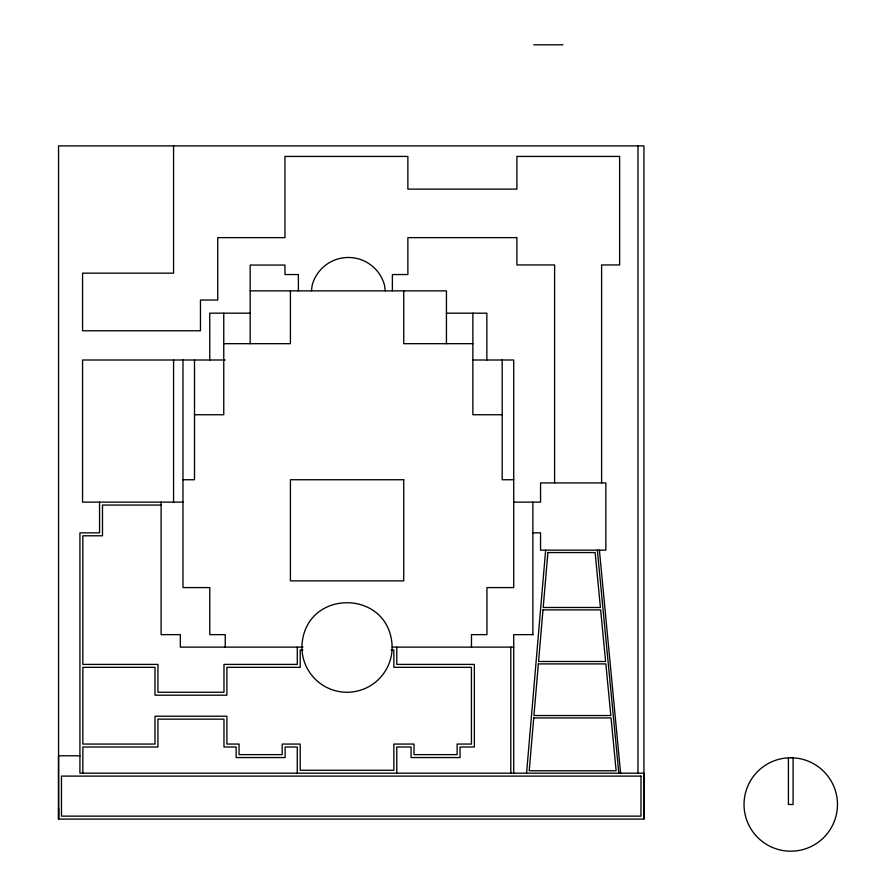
<?xml version="1.0" encoding="UTF-8"?>
<svg xmlns="http://www.w3.org/2000/svg" width="896" height="896" viewBox="0 0 896 896"><rect width="100%" height="100%" fill="white"/><g stroke="black" fill="none" stroke-linecap="round" stroke-linejoin="round"><path stroke-width="1.34" d="M58.587 808.17L58.565 819.078L643.944 819.078L643.944 145.891L58.565 145.891L58.565 819.078L58.531 755.787L79.923 755.787M526.557 773.181L545.653 550.144M311.427 290.864L312.166 285.23A37.453 37.453 0 0 1 384.518 285.23L385.258 290.864M533.702 44.8L562.946 44.8M250.174 290.864L446.443 290.864L446.443 343.683M250.174 313.174L209.765 313.174L209.765 360.002M446.443 313.174L486.853 313.174L486.853 360.002M223.754 343.683L290.416 343.683L290.416 290.864M472.864 343.683L403.726 343.683L403.726 290.864M225.086 360.002L82.566 360.002L82.566 502.13L183.098 502.13M472.853 360.002L513.722 360.002L513.722 587.586L486.942 587.586L486.942 634.637L471.475 634.637L471.475 647.125M194.499 414.747L223.754 414.747L223.754 313.174M502.197 414.747L472.864 414.747L472.864 313.174M182.974 479.741L194.499 479.741L194.499 360.002M513.722 479.741L502.197 479.741L502.197 360.002M513.722 502.13L540.557 502.13L540.557 482.922L605.853 482.922L605.853 550.144L540.557 550.144L540.557 532.851L532.874 532.851M161.067 505.053L102.491 505.053L102.491 535.786L82.846 535.786L82.846 664.406L157.931 664.406L157.931 692.261L223.978 692.261L223.978 664.406L297.27 664.406L297.27 647.125M533.019 634.637L513.722 634.637L513.722 773.506M302.96 647.125L180.331 647.125L180.331 634.637L161.112 634.637L161.112 502.13M392.157 647.125C390.555 587.933 303.498 587.933 301.896 647.125A45.136 45.136 0 0 0 347.021 692.261A45.136 45.136 0 0 0 392.157 647.125L513.722 647.125M302.971 650.048L300.194 650.048L300.194 667.341L226.901 667.341L226.901 695.184L154.997 695.184L154.997 667.341L82.846 667.341L82.846 744.061L154.997 744.061L154.997 716.218L226.901 716.218L226.901 744.061L239.064 744.061L239.064 754.634L282.184 754.634L282.184 744.061L300.194 744.061L300.194 770.258L393.859 770.258L393.859 744.061L414.008 744.061L414.008 754.634L457.128 754.634L457.128 744.061L471.43 744.061L471.43 667.341L393.859 667.341L393.859 650.048L391.082 650.048M597.341 550.144L618.822 773.181M599.402 550.144L620.637 773.528M793.083 757.915L793.083 804.485L788.413 804.485L788.413 757.915M643.91 819.078L643.91 773.181L79.923 773.181L79.923 532.851L99.557 532.851L99.557 502.13M637.974 145.891L637.974 773.371M601.608 482.922L601.608 264.947L619.629 264.947L619.629 156.43L516.891 156.43L516.891 189.123L407.87 189.123L407.87 156.43L284.962 156.43L284.962 237.63L217.739 237.63L217.739 300.037L200.458 300.037L200.458 330.77L82.566 330.77L82.566 273.157L173.566 273.157L173.566 145.891M554.602 482.922L554.602 264.947L516.891 264.947L516.891 237.63L407.87 237.63L407.87 274.546L392.381 274.546L392.381 290.864M532.874 502.13L532.874 634.637M510.798 647.125L510.798 773.181M396.782 647.125L396.782 664.406L474.354 664.406L474.354 746.995L460.051 746.995L460.051 757.557L411.085 757.557L411.085 746.995L396.782 746.995L396.782 773.181M298.379 290.864L298.379 274.546L284.962 274.546L284.962 265.059L250.174 265.059L250.174 343.683M297.27 773.181L297.27 746.995L285.107 746.995L285.107 757.557L236.141 757.557L236.141 746.995L223.978 746.995L223.978 719.141L157.931 719.141L157.931 746.995L82.846 746.995L82.846 773.181M225.232 647.125L225.232 634.637L209.765 634.637L209.765 587.586L182.974 587.586L182.974 360.002M173.566 360.002L173.566 502.13M533.736 717.942L529.211 770.773L616.134 770.773L611.05 717.942L533.736 717.942M538.362 663.914L533.938 715.534L610.814 715.534L605.853 663.914L538.362 663.914M542.987 609.885L538.574 661.483L605.618 661.483L600.645 609.885L542.987 609.885M547.904 552.552L543.2 607.477L600.41 607.477L595.123 552.552L547.904 552.552M790.754 757.77L784.65 758.162A46.715 46.715 0 0 0 751.352 829.584A46.715 46.715 0 0 0 830.144 829.584A46.715 46.715 0 0 0 796.846 758.162L790.754 757.77M403.726 479.741L290.416 479.741L290.416 580.877L403.726 580.877L403.726 479.741M640.987 776.104L61.466 776.104L61.466 816.144L640.987 816.144L640.987 776.104"/></g></svg>
